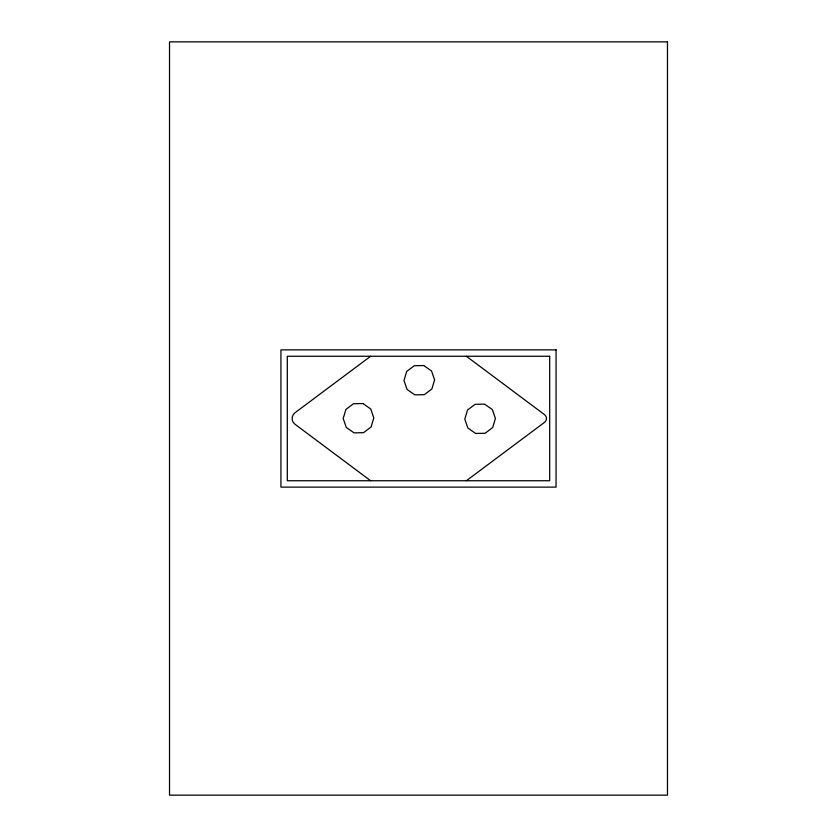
<?xml version="1.0" encoding="UTF-8"?>
<svg xmlns="http://www.w3.org/2000/svg" width="837" height="837" viewBox="0 0 837 837"><rect width="100%" height="100%" fill="white"/><g stroke="black" fill="none" stroke-linecap="round" stroke-linejoin="round"><path stroke-width="1.26" d="M370.624 356.259L294.98 412.767A7.156 7.156 0 0 0 294.98 424.233L370.624 480.741M466.376 480.741L544.573 422.319A4.771 4.771 0 0 0 544.573 414.681L466.376 356.259M423.763 365.539L414.294 365.717L406.74 371.429L403.978 380.49L407.075 389.435L414.838 394.855L424.307 394.677L431.861 388.964L434.623 379.904L431.526 370.958L424.192 365.842M362.955 403.549L353.496 403.727L345.932 409.439L343.18 418.5L346.277 427.445L354.041 432.865L363.509 432.687L371.063 426.985L373.815 417.925L370.728 408.979L363.394 403.863M484.56 404.135L475.092 404.313L467.538 410.015L464.786 419.075L467.873 428.021L475.636 433.451L485.104 433.273L492.658 427.561L495.42 418.5L492.323 409.555L485 404.438M667.476 41.85L169.524 41.85L169.524 795.15L667.476 795.15L667.476 41.85M556.071 349.876L280.929 349.876L280.929 487.124L556.071 487.124L556.071 349.876M549.689 356.259L287.311 356.259L287.311 480.741L549.689 480.741L549.689 356.259"/></g></svg>
